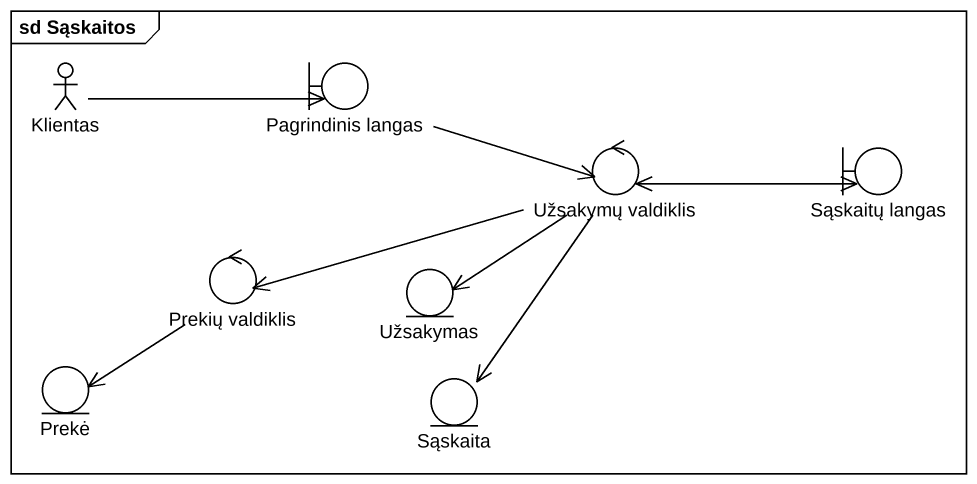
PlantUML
@startuml
mainframe sd Sąskaitos
actor Klientas
boundary "Pagrindinis langas" as Pagrindinis_langas
control "Užsakymų valdiklis" as Užsakymų_valdiklis
boundary "Sąskaitų langas" as Sąskaitų_langas
control "Prekių valdiklis" as Prekių_valdiklis
entity Užsakymas
entity Prekė
entity Sąskaita
Klientas -right-> Pagrindinis_langas
Pagrindinis_langas -right-> Užsakymų_valdiklis
Užsakymų_valdiklis -right-> Sąskaitų_langas
Užsakymų_valdiklis -left-> Prekių_valdiklis
Užsakymų_valdiklis --> Užsakymas
Užsakymų_valdiklis --> Sąskaita
Sąskaitų_langas -left-> Užsakymų_valdiklis
Prekių_valdiklis --> Prekė
@enduml
